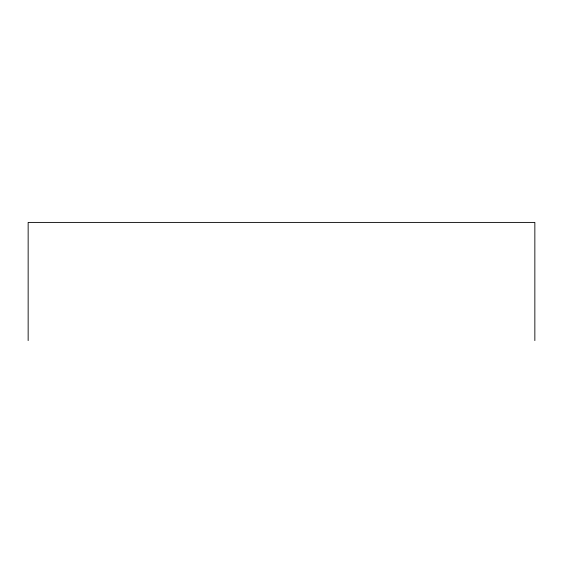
<?xml version="1.0" encoding="UTF-8"?>
<svg xmlns="http://www.w3.org/2000/svg" width="563" height="563" viewBox="0 0 563 563"><rect width="100%" height="100%" fill="white"/><g stroke="black" fill="none" stroke-linecap="round" stroke-linejoin="round"><path stroke-width="0.84" d="M534.85 340.587L534.85 222.413L28.15 222.413L28.15 340.587"/></g></svg>
